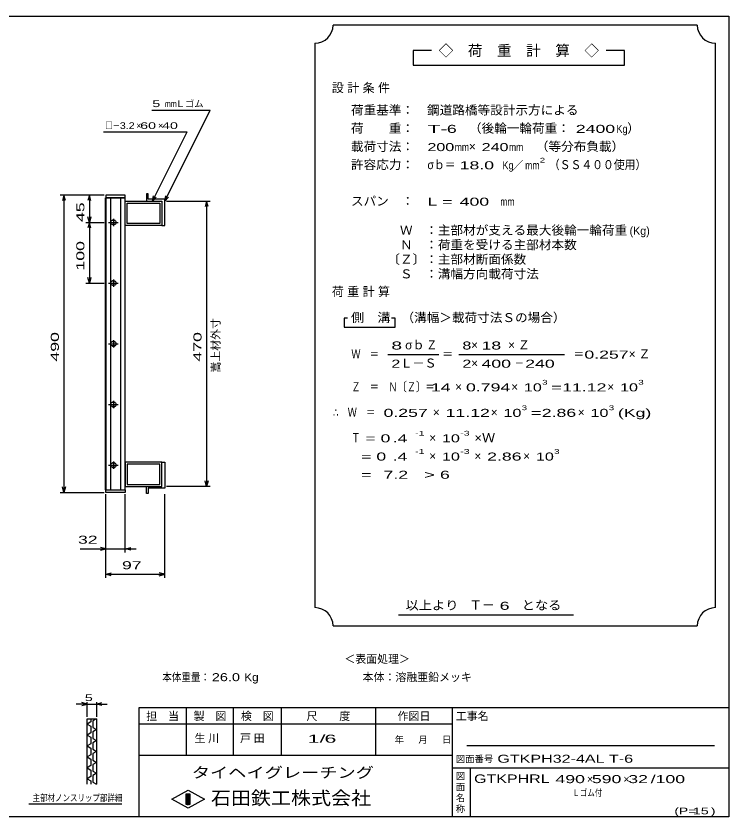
# Model space of a CAD drawing. Units: millimetres, scale not verified. Extents: x -1092 to 1042, y -770 to 629.
# Drawn here: x -133 to 1042, y -691 to 629 of the extents above; entities that cross this region are included whole.
import ezdxf
from ezdxf.enums import TextEntityAlignment as Align

# ---------------------------------------------------------------- set-up
doc = ezdxf.new("R2010")
doc.units = ezdxf.units.MM
doc.header["$LTSCALE"] = 6
for name, color, linetype, lineweight in [('0_2', 150, 'Continuous', 25), ('16', 3, 'Continuous', 25), ('22', 4, 'Continuous', 25), ('24', 2, 'Continuous', 25), ('32', 4, 'Continuous', 25)]:
    doc.layers.add(name, color=color, linetype=linetype, lineweight=lineweight)
doc.styles.add('ベクトル', font='')
doc.styles.get('ベクトル').set_extended_font_data('ベクトル')

msp = doc.modelspace()

# ---------------------------------------------------------------- linework, layer by layer
at = {"layer": '0_2'}
for p, q in [((-1034.4, 629.1), (1041.6, 629.1)), ((1041.6, 629.1), (1041.6, -690.9)), ((1041.6, -510.9), (69.6, -510.9)), ((69.6, -510.9), (69.6, -690.9)), ((147.6, -510.9), (147.6, -588.9)), ((225.6, -588.9), (225.6, -510.9)), ((303.6, -510.9), (303.6, -588.9)), ((459.6, -588.9), (459.6, -510.9)), ((585.6, -510.9), (585.6, -690.9)), ((585.6, -537.9), (69.6, -537.9)), ((1017.6, -573.9), (609.6, -573.9)), ((69.6, -588.9), (585.6, -588.9)), ((585.6, -609.9), (1041.6, -609.9)), ((615.6, -690.9), (615.6, -609.9)), ((123.6, -661.5), (150.6, -646.5)), ((150.6, -646.5), (177.6, -661.5)), ((147.6, -652.5), (153.6, -652.5)), ((147.6, -670.5), (147.6, -652.5)), ((147.6, -652.5), (148.8, -652.5)), ((148.8, -652.5), (148.8, -670.5)), ((150, -670.5), (150, -652.5)), ((150, -652.5), (151.2, -652.5)), ((151.2, -652.5), (151.2, -670.5)), ((152.4, -670.5), (152.4, -652.5)), ((152.4, -652.5), (153.6, -652.5)), ((153.6, -652.5), (153.6, -670.5)), ((153.6, -652.5), (153.6, -670.5)), ((150.6, -676.5), (123.6, -661.5)), ((153.6, -670.5), (147.6, -670.5)), ((148.8, -670.5), (150, -670.5)), ((177.6, -661.5), (150.6, -676.5)), ((151.2, -670.5), (152.4, -670.5)), ((1041.6, -690.9), (-1034.4, -690.9))]:
    msp.add_line(p, q, dxfattribs=at)
at = {"layer": '16'}
for p, q in [((47, 334), (15, 334)), ((15, 334), (15, 329.5)), ((47, 329.5), (47, 334)), ((85, 336), (82, 336)), ((82, 336), (82, 324)), ((85, 327), (85, 336)), ((14.3, -151.5), (14.3, 329.5)), ((14.3, 329.5), (15, 329.5)), ((15, 329.5), (47, 329.5)), ((15, 329.5), (15, -151.5)), ((47, 329.5), (15, 329.5)), ((22.5, 329.5), (22.5, -151.5)), ((39.5, -151.5), (39.5, 329.5)), ((47, -151.5), (47, 329.5)), ((47, 324), (107, 324)), ((47, 284), (47, 324)), ((50.2, 320.8), (103.8, 320.8)), ((50.2, 287.2), (50.2, 320.8)), ((82, 324), (107, 324)), ((112, 327), (85, 327)), ((103.8, 320.8), (103.8, 287.2)), ((107, 324), (107, 284)), ((107, 324), (107, 284)), ((112, 284), (112, 327)), ((29.5, 292), (25.5, 292)), ((27.5, 295), (27.5, 283)), ((19.5, 289), (35.5, 289)), ((25.5, 286), (29.5, 286)), ((107, 284), (47, 284)), ((103.8, 287.2), (50.2, 287.2)), ((107, 284), (112, 284)), ((19.5, 189), (35.5, 189)), ((29.5, 192), (25.5, 192)), ((25.5, 186), (29.5, 186)), ((27.5, 195), (27.5, 183)), ((27.5, 95), (27.5, 83)), ((19.5, 89), (35.5, 89)), ((29.5, 92), (25.5, 92)), ((25.5, 86), (29.5, 86)), ((19.5, -11), (35.5, -11)), ((29.5, -8), (25.5, -8)), ((27.5, -5), (27.5, -17)), ((25.5, -14), (29.5, -14)), ((27.5, -105), (27.5, -117)), ((19.5, -111), (35.5, -111)), ((29.5, -108), (25.5, -108)), ((25.5, -114), (29.5, -114)), ((107, -106), (47, -106)), ((47, -106), (47, -146)), ((103.8, -109.2), (50.2, -109.2)), ((50.2, -109.2), (50.2, -142.8)), ((103.8, -142.8), (103.8, -109.2)), ((107, -146), (107, -106)), ((107, -106), (112, -106)), ((107, -146), (107, -106)), ((112, -106), (112, -149)), ((50.2, -142.8), (103.8, -142.8)), ((15, -151.5), (14.3, -151.5)), ((15, -151.5), (47, -151.5)), ((15, -156), (15, -151.5)), ((15, -151.5), (47, -151.5)), ((47, -156), (15, -156)), ((47, -146), (107, -146)), ((47, -151.5), (47, -156)), ((82, -158), (82, -146)), ((82, -146), (107, -146)), ((85, -158), (82, -158)), ((112, -149), (85, -149)), ((85, -149), (85, -158))]:
    msp.add_line(p, q, dxfattribs=at)
for centre, radius, start, end in [((25.5, 289), 3, 90, 270), ((27.5, 289), 4, 46.6, 133.4), ((29.5, 289), 3, 270, 90), ((27.5, 289), 4, 226.6, 313.4), ((25.5, 189), 3, 90, 270), ((27.5, 189), 4, 46.6, 133.4), ((27.5, 189), 4, 226.6, 313.4), ((29.5, 189), 3, 270, 90), ((27.5, 89), 4, 46.6, 133.4), ((25.5, 89), 3, 90, 270), ((27.5, 89), 4, 226.6, 313.4), ((29.5, 89), 3, 270, 90), ((25.5, -11), 3, 90, 270), ((27.5, -11), 4, 46.6, 133.4), ((29.5, -11), 3, 270, 90), ((27.5, -11), 4, 226.6, 313.4), ((25.5, -111), 3, 90, 270), ((27.5, -111), 4, 46.6, 133.4), ((27.5, -111), 4, 226.6, 313.4), ((29.5, -111), 3, 270, 90)]:
    msp.add_arc(centre, radius, start, end, dxfattribs=at)
at = {"layer": '22'}
for p, q in [((91, 474), (187, 474)), ((112, 324), (187, 474)), ((11, 438), (149, 438)), ((92, 324), (149, 438)), ((12, 334), (-60, 334)), ((-54, 334), (-56.4, 325)), ((-51.6, 325), (-54, 334)), ((-54, 334), (-54, -156)), ((12, 334), (-18, 334)), ((-12, 334), (-14.4, 325)), ((-9.6, 325), (-12, 334)), ((-12, 334), (-12, 289)), ((92, 324), (93.8, 332.8)), ((92, 324), (98, 330.6)), ((112, 324), (113.8, 332.8)), ((112, 324), (118, 330.6)), ((115, 324), (187, 324)), ((181, 324), (178.6, 315)), ((183.4, 315), (181, 324)), ((181, 324), (181, -146)), ((-12, 289), (-14.4, 298)), ((-9.6, 298), (-12, 289)), ((-18, 289), (12, 289)), ((-12, 289), (-14.4, 280)), ((-9.6, 280), (-12, 289)), ((-12, 289), (-12, 189)), ((-12, 189), (-14.4, 198)), ((-9.6, 198), (-12, 189)), ((-18, 189), (12, 189)), ((181, -146), (178.6, -137)), ((183.4, -137), (181, -146)), ((-60, -156), (12, -156)), ((-54, -156), (-56.4, -147)), ((-51.6, -147), (-54, -156)), ((187, -146), (115, -146)), ((15, -255), (15, -159)), ((15, -297), (15, -159)), ((47, -255), (47, -159)), ((112, -297), (112, -159)), ((-27, -249), (15, -249)), ((15, -249), (6, -246.6)), ((6, -251.4), (15, -249)), ((15, -249), (47, -249)), ((47, -249), (56, -246.6)), ((56, -251.4), (47, -249)), ((47, -249), (65, -249)), ((15, -291), (24, -288.6)), ((112, -291), (103, -288.6)), ((24, -293.4), (15, -291)), ((15, -291), (112, -291)), ((103, -293.4), (112, -291))]:
    msp.add_line(p, q, dxfattribs=at)
at = {"layer": '24', "color": 4}
for p, q in [((989.4, 614.1), (389.4, 614.1)), ((359.4, 584.1), (359.4, -345.9)), ((1019.4, -345.9), (1019.4, 584.1)), ((551.4, 572.1), (521.4, 572.1)), ((521.4, 572.1), (521.4, 548.1)), ((869.4, 572.1), (839.4, 572.1)), ((869.4, 548.1), (869.4, 572.1)), ((521.4, 548.1), (869.4, 548.1)), ((413.4, 131.1), (407.4, 131.1)), ((407.4, 131.1), (407.4, 116.1)), ((491.4, 131.1), (485.4, 131.1)), ((491.4, 116.1), (491.4, 131.1)), ((407.4, 116.1), (491.4, 116.1)), ((479.4, 71.1), (563.4, 71.1)), ((596.4, 71.1), (770.4, 71.1)), ((497.4, -357.9), (785.4, -357.9)), ((389.4, -375.9), (989.4, -375.9))]:
    msp.add_line(p, q, dxfattribs=at)
for centre, start, end in [((359.4, 614.1), 270, 0), ((1019.4, 614.1), 180, 270), ((359.4, -375.9), 0, 90), ((1019.4, -375.9), 90, 180)]:
    msp.add_arc(centre, 30, start, end, dxfattribs=at)
at = {"layer": '32'}
for p, q in [((-15.6, -504.9), (-33.6, -504.9)), ((-15.6, -504.9), (-24.6, -502.5)), ((-24.6, -507.3), (-15.6, -504.9)), ((-15.6, -525.9), (-15.6, -501.9)), ((-15.6, -504.9), (-0.6, -504.9)), ((-0.6, -501.9), (-0.6, -525.9)), ((-0.6, -504.9), (8.4, -502.5)), ((8.4, -507.3), (-0.6, -504.9)), ((-0.6, -504.9), (17.4, -504.9)), ((-15.6, -528.9), (-0.6, -528.9)), ((-15.6, -636.9), (-15.6, -528.9)), ((-9.6, -534.3), (-15.6, -537.9)), ((-15.6, -537.9), (-9.6, -541.5)), ((-9.6, -528.9), (-9.6, -534.3)), ((-0.6, -528.9), (-6.6, -532.5)), ((-6.6, -532.5), (-6.6, -543.3)), ((-0.6, -528.9), (-0.6, -636.9)), ((-9.6, -552.3), (-15.6, -555.9)), ((-9.6, -541.5), (-9.6, -552.3)), ((-6.6, -543.3), (-0.6, -546.9)), ((-0.6, -546.9), (-6.6, -550.5)), ((-6.6, -550.5), (-6.6, -561.3)), ((-15.6, -555.9), (-9.6, -559.5)), ((-9.6, -559.5), (-9.6, -570.3)), ((-6.6, -561.3), (-0.6, -564.9)), ((-0.6, -564.9), (-6.6, -568.5)), ((-9.6, -570.3), (-15.6, -573.9)), ((-15.6, -573.9), (-9.6, -577.5)), ((-9.6, -577.5), (-9.6, -588.3)), ((-6.6, -568.5), (-6.6, -579.3)), ((-6.6, -579.3), (-0.6, -582.9)), ((-9.6, -588.3), (-15.6, -591.9)), ((-15.6, -591.9), (-9.6, -595.5)), ((-0.6, -582.9), (-6.6, -586.5)), ((-6.6, -586.5), (-6.6, -597.3)), ((-9.6, -606.3), (-15.6, -609.9)), ((-9.6, -595.5), (-9.6, -606.3)), ((-6.6, -597.3), (-0.6, -600.9)), ((-0.6, -600.9), (-6.6, -604.5)), ((-6.6, -604.5), (-6.6, -615.3)), ((-15.6, -609.9), (-9.6, -613.5)), ((-9.6, -613.5), (-9.6, -624.3)), ((-6.6, -615.3), (-0.6, -618.9)), ((-0.6, -618.9), (-6.6, -622.5)), ((-9.6, -624.3), (-15.6, -627.9)), ((-15.6, -627.9), (-9.6, -631.5)), ((-9.6, -631.5), (-9.6, -636.9)), ((-6.6, -622.5), (-6.6, -633.3)), ((-6.6, -633.3), (-0.6, -636.9)), ((41.4, -669.9), (-111.6, -669.9))]:
    msp.add_line(p, q, dxfattribs=at)

# ---------------------------------------------------------------- texts
at = {"layer": '0_2', "style": 'ベクトル'}
for s, height, p in [('担\u3000当', 13.2, (81.6, -524.7)), ('製\u3000図', 13.2, (159.6, -524.7)), ('検\u3000図', 13.2, (237.6, -524.7)), ('尺\u3000\u3000度', 13.2, (345.6, -524.7)), ('作図日', 13.2, (495.6, -524.7)), ('工事名', 13.2, (591.6, -524.7)), ('年', 11, (490.8, -563.4)), ('月', 11, (529.8, -563.4)), ('日', 11, (568.8, -563.4)), ('図面番号', 11, (591.6, -595.2)), ('図', 11, (591.6, -623.4)), ('面', 11, (591.6, -641.4)), ('名', 11, (591.6, -659.4)), ('称', 11, (591.6, -677.4))]:
    msp.add_text(s, height=height, dxfattribs=at).set_placement(p, align=Align.MIDDLE_LEFT)
at = {"layer": '0_2', "color": 222, "style": 'ベクトル'}
for s, height, width, p in [('タイヘイグレーチング', 17.6, 1.25, (156.6, -617.7)), ('石田鉄工株式会社', 21.99, 1.1, (188.1, -659.7))]:
    msp.add_text(s, height=height, dxfattribs=dict(at, width=width)).set_placement(p, align=Align.MIDDLE_LEFT)
at = {"layer": '22', "color": 2, "style": 'ベクトル'}
for s, height, width, p in [(' 5 ', 11, 1.6, (85, 484.5)), ('mm', 11, 0.75, (112, 484.5)), ('□－', 11, 0.8, (14, 448.5)), ('3.2', 11, 1.2, (38, 448.5)), (' 60 ', 11, 1.6, (65, 448.5)), (' 40 ', 11, 1.6, (101, 448.5)), (' 32 ', 13.2, 1.65, (-39, -234)), (' 97 ', 13.2, 1.65, (33.5, -276)), ('本体重量：', 13.2, 0.85, (108, -460.5)), (' 26.0', 13.2, 1.35, (183, -460.5)), ('Kg', 13.2, 1.1, (243, -460.5)), ('1/', 13.2, 2, (347.4, -561.9)), (' 6 ', 13.2, 2, (365.4, -561.9)), ('GTKPH32-4AL T-6', 13.2, 1.5, (660, -594.9)), ('GTKPHRL', 14.08, 1.4, (621.6, -627.9)), (' 490 ', 13.2, 1.65, (747.6, -628.5)), (' 590 ', 13.2, 1.65, (807.6, -628.5)), (' 32 ', 13.2, 1.65, (867.6, -628.5)), ('/', 13.2, 1.65, (912.6, -628.5)), (' 100 ', 13.2, 1.65, (912.6, -628.5)), ('Ｌゴム付', 11, 0.8, (783.6, -651)), ('(P=', 11, 1.55, (951.6, -681)), (' 15 ', 11, 1.6, (975.6, -681)), (')', 11, 1.6, (1011.6, -681))]:
    msp.add_text(s, height=height, dxfattribs=dict(at, width=width)).set_placement(p, align=Align.MIDDLE_LEFT)
for s, height, p in [('Ｌゴム', 11, (130, 484.5)), ('×', 11, (65, 448.5)), ('×', 11, (101, 448.5)), ('＜表面処理＞', 13.2, (408, -430.5)), ('本体：', 13.2, (438, -460.5)), ('溶融亜鉛メッキ', 13.2, (492, -460.5)), ('×', 13.2, (807.6, -628.5)), ('×', 13.2, (867.6, -628.5))]:
    msp.add_text(s, height=height, dxfattribs=at).set_placement(p, align=Align.MIDDLE_LEFT)
at = {"layer": '22', "color": 2, "style": 'ベクトル', "width": 1.65}
for s, p in [(' 45 ', (-27, 281.5)), (' 100 ', (-27, 201.5)), (' 490 ', (-69, 51.5)), (' 470 ', (166, 51.5))]:
    msp.add_text(s, height=13.2, rotation=90, dxfattribs=at).set_placement(p, align=Align.MIDDLE_LEFT)
at = {"layer": '22', "color": 2, "style": 'ベクトル'}
msp.add_text('嵩上材外寸', height=13.2, rotation=90, dxfattribs=at).set_placement((196, 41.5), align=Align.MIDDLE_LEFT)
at = {"layer": '22', "color": 2, "char_height": 13.2, "attachment_point": 4, "style": 'ベクトル'}
for s, insert in [('\\T1.25;生川\u3000', (161.1, -561.9)), ('\\T1.25;戸田\u3000', (236.1, -561.9))]:
    msp.add_mtext(s, dxfattribs=dict(at, insert=insert))
at = {"layer": '24', "style": 'ベクトル'}
for s, height, p in [('◇\u3000荷\u3000重\u3000計\u3000算\u3000◇', 17.6, (563.4, 572.1)), ('）', 14.5, (874.2, 444)), ('×', 14.5, (613.2, 414)), ('／', 13.2, (684.9, 383.1)), ('(Kg)', 13.2, (877.8, 275.1)), ('σｂ', 14.52, (508.2, 87)), ('×', 14.5, (616.8, 87)), ('Ｌ－Ｓ', 14.52, (500.4, 57)), ('×', 14.5, (616.8, 57)), ('×', 14.5, (590.4, 18)), ('×', 14.5, (682.8, 18)), ('×', 14.5, (841.2, 18)), ('×', 14.5, (553.8, -24)), ('×', 14.5, (649.2, -24)), ('×', 14.5, (792.6, -24)), ('×', 14.5, (547.8, -66)), ('×', 14.5, (547.8, -96)), ('×', 14.5, (622.2, -96)), ('×', 14.5, (702.6, -96)), ('Ｔ－', 15.4, (613.8, -341.4))]:
    msp.add_text(s, height=height, dxfattribs=at).set_placement(p, align=Align.MIDDLE_LEFT)
for s, height, width, p in [('荷重基準：\u3000', 14.52, 1.05, (418.8, 474)), ('鋼道路橋等設計示方による', 14.52, 1.05, (544.2, 474)), ('荷\u3000\u3000重：\u3000', 14.52, 1.05, (418.8, 444)), ('T-', 13.2, 2, (544.8, 443.1)), (' 6 ', 13.2, 1.65, (568.8, 443.1)), ('（後輪一輪荷重：', 14.52, 1.05, (613.2, 444)), (' 2400', 13.2, 1.65, (781.2, 443.1)), ('Kg', 13.2, 0.85, (856.2, 443.1)), ('載荷寸法：\u3000', 14.52, 1.05, (418.8, 414)), ('\u3000（等分布負載）', 14.52, 1.05, (702.6, 414)), ('200', 13.2, 1.5, (544.8, 413.1)), ('mm', 13.2, 0.8, (589.8, 413.1)), ('240', 13.2, 1.5, (634.2, 413.1)), ('mm', 13.2, 0.8, (679.2, 413.1)), ('許容応力：\u3000', 14.52, 1.05, (418.8, 384)), ('σｂ＝', 14.52, 0.9, (544.8, 384)), (' 18.0', 13.2, 1.65, (589.8, 383.1)), ('Kg', 13.2, 0.85, (668.4, 383.1)), ('mm', 13.2, 0.8, (705.9, 383.1)), ('2', 7.92, 1.5, (729.9, 391.5)), ('（ＳＳ４００使用）', 14.52, 0.9, (744.9, 384)), ('スパン\u3000：\u3000', 14.52, 1.05, (418.8, 324)), ('L =', 13.2, 1.65, (544.8, 323.1)), (' 400 ', 13.2, 1.65, (589.8, 323.1)), ('mm', 13.2, 0.8, (664.8, 323.1)), ('\u3000Ｗ\u3000：主部材が支える最大後輪一輪荷重', 14.52, 1.05, (478.8, 276)), ('\u3000Ｎ\u3000：荷重を受ける主部材本数', 14.52, 1.05, (478.8, 252)), ('〔Ｚ〕：主部材断面係数', 14.52, 1.05, (478.8, 228)), ('\u3000Ｓ\u3000：溝幅方向載荷寸法', 14.52, 1.05, (478.8, 204)), ('側\u3000溝', 14.52, 1.1, (418.8, 132)), ('\u3000（溝幅＞載荷寸法Ｓの場合）', 14.52, 1.05, (481.2, 132)), ('8', 13.2, 1.8, (485.4, 86.1)), ('Ｚ', 14.5, 0.9, (543, 87)), ('8', 13.2, 1.5, (602.4, 86.1)), (' 18 ', 13.2, 1.65, (625.8, 86.1)), ('Ｗ\u3000＝', 14.52, 0.75, (419.4, 72)), ('＝', 14.5, 0.9, (569.4, 72)), ('＝', 14.5, 0.9, (785.4, 72)), ('0.257', 13.2, 1.65, (803.4, 71.1)), ('2', 13.2, 1.5, (485.4, 56.1)), ('2', 13.2, 1.5, (602.4, 56.1)), (' 400 ', 13.2, 1.65, (625.8, 56.1)), ('－', 14.5, 0.75, (688.8, 57)), (' 240 ', 13.2, 1.65, (697.8, 56.1)), ('Ｚ\u3000＝\u3000Ｎ〔Ｚ〕＝', 14.52, 0.75, (419.4, 18)), ('3', 7.92, 1.5, (733.8, 25.5)), ('3', 7.92, 1.5, (892.2, 25.5)), (' 14 ', 13.2, 1.65, (542.4, 17.1)), ('0.794', 13.2, 1.65, (608.4, 17.1)), ('10', 13.2, 1.5, (703.8, 17.1)), ('=', 13.2, 1.7, (748.8, 17.1)), ('11.12', 13.2, 1.65, (766.8, 17.1)), ('10', 13.2, 1.5, (862.2, 17.1)), ('3', 7.92, 1.5, (700.2, -16.5)), ('3', 7.92, 1.5, (843.6, -16.5)), ('∴\u3000Ｗ\u3000＝', 14.52, 0.75, (389.4, -24)), (' 0.257', 13.2, 1.65, (464.4, -24.9)), ('11.12', 13.2, 1.65, (574.8, -24.9)), ('10', 13.2, 1.5, (670.2, -24.9)), ('=', 13.2, 1.7, (715.2, -24.9)), ('2.86', 13.2, 1.65, (733.2, -24.9)), ('10', 13.2, 1.5, (813.6, -24.9)), ('(Kg)', 13.2, 1.65, (858.6, -24.9)), ('Ｔ', 14.5, 0.75, (419.4, -66)), (' = 0', 13.2, 1.65, (434.4, -66.9)), (' .4 ', 13.2, 1.65, (479.4, -66.9)), ('-1', 7.92, 1.65, (524.4, -58.5)), ('10', 13.2, 1.5, (568.8, -66.9)), ('-3', 7.92, 1.65, (598.8, -58.5)), ('×Ｗ', 14.52, 1.1, (622.2, -66)), ('  = 0', 13.2, 1.65, (419.4, -96.9)), (' .4 ', 13.2, 1.65, (479.4, -96.9)), ('-1', 7.92, 1.65, (524.4, -88.5)), ('10', 13.2, 1.5, (568.8, -96.9)), ('-3', 7.92, 1.65, (598.8, -88.5)), ('2.86', 13.2, 1.65, (643.2, -96.9)), ('10', 13.2, 1.5, (723.6, -96.9)), ('3', 7.92, 1.5, (753.6, -88.5)), ('  =', 13.2, 1.65, (419.4, -126.9)), (' 7.2', 13.2, 1.65, (464.4, -126.9)), ('>', 13.2, 1.7, (539.4, -126.9)), (' 6 ', 13.2, 1.65, (557.4, -126.9)), ('以上より\u3000', 14.52, 1.1, (508.8, -342)), (' 6 ', 13.2, 1.65, (655.8, -342.9)), ('となる', 14.52, 1.1, (700.2, -342))]:
    msp.add_text(s, height=height, dxfattribs=dict(at, width=width)).set_placement(p, align=Align.MIDDLE_LEFT)
at = {"layer": '24', "char_height": 14.52, "attachment_point": 4, "style": 'ベクトル'}
for s, insert in [('\\T1.28;設計条件', (387.3, 510)), ('\\T1.28;荷重計算', (387.3, 174)), ('\\T1.42;×Ｚ', (677.7, 87)), ('\\T1.42;×Ｚ', (876.3, 72))]:
    msp.add_mtext(s, dxfattribs=dict(at, insert=insert))
at = {"layer": '32', "color": 2, "style": 'ベクトル'}
for s, width, p in [(' 5 ', 1.6, (-26.1, -494.4)), ('主部材ノンスリップ部詳細', 0.8, (-105.6, -659.4))]:
    msp.add_text(s, height=11, dxfattribs=dict(at, width=width)).set_placement(p, align=Align.MIDDLE_LEFT)

doc.saveas('drawing.dxf')
